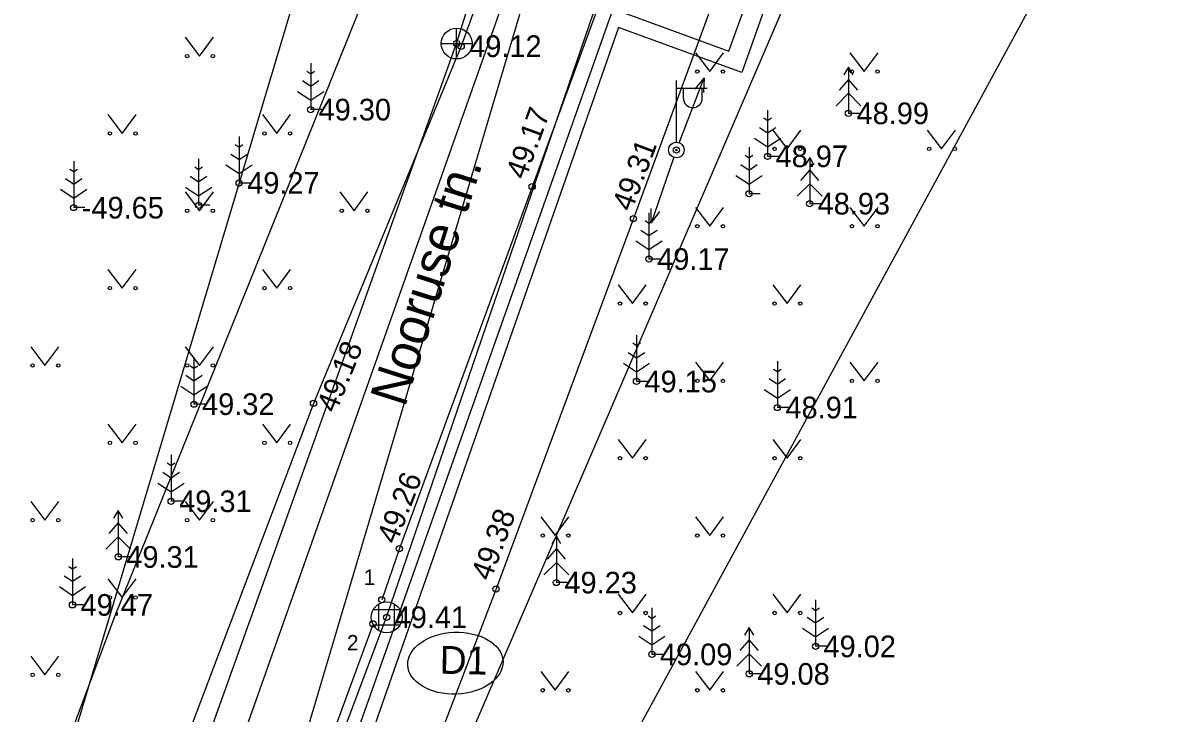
# Model space of a CAD drawing. Extents: x 641385 to 641951, y 6455406 to 6456065.
# Drawn here: x 641677.78 to 641714.51, y 6455625.26 to 6455647.58 of the extents above; entities that cross this region are included whole.
import ezdxf

# ---------------------------------------------------------------- set-up
doc = ezdxf.new("R2010")
doc.units = 0
for name, color, linetype in [('DKAEV', 7, 'Continuous'), ('DTRASS', 7, 'Continuous'), ('HALJASTUS', 7, 'Continuous'), ('KAEVU_NR', 7, 'Continuous'), ('KKAEV', 7, 'Continuous'), ('KORGUS', 7, 'Continuous'), ('KTRASS', 7, 'Continuous'), ('MOOTPIIR', 7, 'Continuous'), ('MPOHULIIN', 7, 'Continuous'), ('PIIR', 7, 'Continuous'), ('POST', 7, 'Continuous'), ('PUU', 7, 'Continuous'), ('TEE', 7, 'Continuous'), ('TORU_NR', 7, 'Continuous'), ('TTRASS', 7, 'Continuous'), ('VTRASS', 7, 'Continuous')]:
    doc.layers.add(name, color=color, linetype=linetype)

msp = doc.modelspace()

# ---------------------------------------------------------------- linework, layer by layer
at = {"layer": 'DKAEV'}
for p, q in [((641689.116, 6455628.61), (641689.982, 6455628.61)), ((641689.299, 6455627.927), (641689.299, 6455628.793)), ((641689.799, 6455628.793), (641689.799, 6455627.927)), ((641689.982, 6455628.11), (641689.116, 6455628.11))]:
    msp.add_line(p, q, dxfattribs=at)
msp.add_circle((641689.549, 6455628.36), 0.5, dxfattribs=at)
at = {"layer": 'DTRASS'}
msp.add_lwpolyline([(641705.391, 6455593.411), (641679.413, 6455601.414), (641689.549, 6455628.36), (641699.983, 6455658.825)], dxfattribs=at)
at = {"layer": 'HALJASTUS'}
for p, q in [((641683.037, 6455647.107), (641683.5, 6455646.5)), ((641683.5, 6455646.5), (641683.946, 6455647.107)), ((641699.537, 6455646.607), (641700, 6455646)), ((641700, 6455646), (641700.446, 6455646.607)), ((641704.537, 6455646.607), (641705, 6455646)), ((641705, 6455646), (641705.446, 6455646.607)), ((641680.537, 6455644.607), (641681, 6455644)), ((641681, 6455644), (641681.446, 6455644.607)), ((641685.537, 6455644.607), (641686, 6455644)), ((641686, 6455644), (641686.446, 6455644.607)), ((641702.037, 6455644.107), (641702.5, 6455643.5)), ((641702.5, 6455643.5), (641702.946, 6455644.107)), ((641707.037, 6455644.107), (641707.5, 6455643.5)), ((641707.5, 6455643.5), (641707.946, 6455644.107)), ((641683.037, 6455642.107), (641683.5, 6455641.5)), ((641683.5, 6455641.5), (641683.946, 6455642.107)), ((641688.037, 6455642.107), (641688.5, 6455641.5)), ((641688.5, 6455641.5), (641688.946, 6455642.107)), ((641699.537, 6455641.607), (641700, 6455641)), ((641700, 6455641), (641700.446, 6455641.607)), ((641704.537, 6455641.607), (641705, 6455641)), ((641705, 6455641), (641705.446, 6455641.607)), ((641680.537, 6455639.607), (641681, 6455639)), ((641681, 6455639), (641681.446, 6455639.607)), ((641685.537, 6455639.607), (641686, 6455639)), ((641686, 6455639), (641686.446, 6455639.607)), ((641697.037, 6455639.107), (641697.5, 6455638.5)), ((641697.5, 6455638.5), (641697.946, 6455639.107)), ((641702.037, 6455639.107), (641702.5, 6455638.5)), ((641702.5, 6455638.5), (641702.946, 6455639.107)), ((641678.037, 6455637.107), (641678.5, 6455636.5)), ((641678.5, 6455636.5), (641678.946, 6455637.107)), ((641683.037, 6455637.107), (641683.5, 6455636.5)), ((641683.5, 6455636.5), (641683.946, 6455637.107)), ((641699.537, 6455636.607), (641700, 6455636)), ((641700, 6455636), (641700.446, 6455636.607)), ((641704.537, 6455636.607), (641705, 6455636)), ((641705, 6455636), (641705.446, 6455636.607)), ((641680.537, 6455634.607), (641681, 6455634)), ((641681, 6455634), (641681.446, 6455634.607)), ((641685.537, 6455634.607), (641686, 6455634)), ((641686, 6455634), (641686.446, 6455634.607)), ((641697.037, 6455634.107), (641697.5, 6455633.5)), ((641697.5, 6455633.5), (641697.946, 6455634.107)), ((641702.037, 6455634.107), (641702.5, 6455633.5)), ((641702.5, 6455633.5), (641702.946, 6455634.107)), ((641678.037, 6455632.107), (641678.5, 6455631.5)), ((641678.5, 6455631.5), (641678.946, 6455632.107)), ((641683.037, 6455632.107), (641683.5, 6455631.5)), ((641683.5, 6455631.5), (641683.946, 6455632.107)), ((641694.537, 6455631.607), (641695, 6455631)), ((641695, 6455631), (641695.446, 6455631.607)), ((641699.537, 6455631.607), (641700, 6455631)), ((641700, 6455631), (641700.446, 6455631.607)), ((641680.537, 6455629.607), (641681, 6455629)), ((641681, 6455629), (641681.446, 6455629.607)), ((641697.037, 6455629.107), (641697.5, 6455628.5)), ((641697.5, 6455628.5), (641697.946, 6455629.107)), ((641702.037, 6455629.107), (641702.5, 6455628.5)), ((641702.5, 6455628.5), (641702.946, 6455629.107)), ((641678.037, 6455627.107), (641678.5, 6455626.5)), ((641678.5, 6455626.5), (641678.946, 6455627.107)), ((641694.537, 6455626.607), (641695, 6455626)), ((641695, 6455626), (641695.446, 6455626.607)), ((641699.537, 6455626.607), (641700, 6455626)), ((641700, 6455626), (641700.446, 6455626.607))]:
    msp.add_line(p, q, dxfattribs=at)
for centre in [(641683.099, 6455646.5), (641683.928, 6455646.5), (641699.599, 6455646), (641700.428, 6455646), (641704.599, 6455646), (641705.428, 6455646), (641680.599, 6455644), (641681.428, 6455644), (641685.599, 6455644), (641686.428, 6455644), (641702.099, 6455643.5), (641702.928, 6455643.5), (641707.099, 6455643.5), (641707.928, 6455643.5), (641683.099, 6455641.5), (641683.928, 6455641.5), (641688.099, 6455641.5), (641688.928, 6455641.5), (641699.599, 6455641), (641700.428, 6455641), (641704.599, 6455641), (641705.428, 6455641), (641680.599, 6455639), (641681.428, 6455639), (641685.599, 6455639), (641686.428, 6455639), (641697.099, 6455638.5), (641697.928, 6455638.5), (641702.099, 6455638.5), (641702.928, 6455638.5), (641678.099, 6455636.5), (641678.928, 6455636.5), (641683.099, 6455636.5), (641683.928, 6455636.5), (641699.599, 6455636), (641700.428, 6455636), (641704.599, 6455636), (641705.428, 6455636), (641680.599, 6455634), (641681.428, 6455634), (641685.599, 6455634), (641686.428, 6455634), (641697.099, 6455633.5), (641697.928, 6455633.5), (641702.099, 6455633.5), (641702.928, 6455633.5), (641678.099, 6455631.5), (641678.928, 6455631.5), (641683.099, 6455631.5), (641683.928, 6455631.5), (641694.599, 6455631), (641695.428, 6455631), (641699.599, 6455631), (641700.428, 6455631), (641680.599, 6455629), (641681.428, 6455629), (641697.099, 6455628.5), (641697.928, 6455628.5), (641702.099, 6455628.5), (641702.928, 6455628.5), (641678.099, 6455626.5), (641678.928, 6455626.5), (641694.599, 6455626), (641695.428, 6455626), (641699.599, 6455626), (641700.428, 6455626)]:
    msp.add_circle(centre, 0.055, dxfattribs=at)
at = {"layer": 'KAEVU_NR'}
msp.add_ellipse((641691.774, 6455626.877), major_axis=(-1.54, -0.06), ratio=0.647841, dxfattribs=at)
at = {"layer": 'KKAEV'}
for p, q in [((641691.815, 6455646.406), (641691.815, 6455647.406)), ((641691.315, 6455646.906), (641692.315, 6455646.906))]:
    msp.add_line(p, q, dxfattribs=at)
msp.add_circle((641691.815, 6455646.906), 0.5, dxfattribs=at)
at = {"layer": 'KORGUS'}
for centre in [(641691.815, 6455646.906), (641691.961, 6455646.816), (641687.094, 6455644.769), (641704.488, 6455644.646), (641698.921, 6455643.464), (641701.872, 6455643.257), (641684.778, 6455642.396), (641694.257, 6455642.277), (641701.271, 6455642.052), (641683.467, 6455641.678), (641703.233, 6455641.725), (641679.429, 6455641.604), (641697.533, 6455641.246), (641698.036, 6455639.938), (641697.632, 6455635.983), (641683.318, 6455635.247), (641687.185, 6455635.274), (641702.189, 6455635.139), (641682.579, 6455632.111), (641680.868, 6455630.315), (641689.962, 6455630.58), (641693.088, 6455629.276), (641695.039, 6455629.484), (641689.393, 6455628.926), (641679.39, 6455628.763), (641689.112, 6455628.149), (641689.549, 6455628.36), (641703.423, 6455627.423), (641698.129, 6455627.161), (641701.279, 6455626.533)]:
    msp.add_circle(centre, 0.1, dxfattribs=at)
at = {"layer": 'KTRASS'}
msp.add_lwpolyline([(641675.22, 6455600.6), (641691.815, 6455646.906), (641695.98, 6455660.189)], dxfattribs=at)
at = {"layer": 'MOOTPIIR'}
msp.add_lwpolyline([(641743.3, 6455557.382), (641760.181, 6455551.617), (641772.494, 6455584.116), (641699.782, 6455609.615), (641691.466, 6455612.577), (641693.366, 6455616.794), (641713.813, 6455654.433), (641703.418, 6455657.601), (641700.996, 6455658.443), (641700.033, 6455658.779), (641697.344, 6455659.606), (641695.98, 6455660.189), (641693.35, 6455661.362), (641690.899, 6455662.876), (641672.088, 6455600.041), (641690.888, 6455590.922), (641698.548, 6455587.628), (641698.548, 6455584.562), (641708.364, 6455581.949), (641710.804, 6455588.423), (641721.209, 6455584.018), (641723.99, 6455577.658), (641747.822, 6455570.303), (641743.3, 6455557.382)], dxfattribs=at)
at = {"layer": 'MPOHULIIN'}
for p, q in [((641699.011, 6455643.697), (641699.822, 6455645.796)), ((641699.822, 6455645.796), (641699.52, 6455645.429)), ((641699.822, 6455645.796), (641699.798, 6455645.321)), ((641698.839, 6455643.228), (641698.101, 6455641.102)), ((641698.921, 6455643.464), (641698.921, 6455643.464)), ((641698.921, 6455643.464), (641698.921, 6455643.464)), ((641698.101, 6455641.102), (641698.109, 6455641.578)), ((641698.101, 6455641.102), (641698.391, 6455641.479))]:
    msp.add_line(p, q, dxfattribs=at)
at = {"layer": 'PIIR'}
for points in [[(641694.829, 6455663.286), (641680.73, 6455628.32), (641663.156, 6455581.431)], [(641673.59, 6455576.47), (641686.12, 6455610.26), (641707.162, 6455659.173)]]:
    msp.add_lwpolyline(points, dxfattribs=at)
at = {"layer": 'POST'}
for p, q in [((641698.921, 6455643.714), (641698.921, 6455645.714)), ((641698.921, 6455645.464), (641699.921, 6455645.464)), ((641699.148, 6455645.143), (641699.148, 6455645.464)), ((641699.76, 6455645.143), (641699.76, 6455645.464)), ((641698.921, 6455643.464), (641698.921, 6455643.464))]:
    msp.add_line(p, q, dxfattribs=at)
for radius in [0.25, 0.0234]:
    msp.add_circle((641698.921, 6455643.464), radius, dxfattribs=at)
msp.add_arc((641699.454, 6455645.143), 0.306, 180, 0, dxfattribs=at)
at = {"layer": 'PUU'}
for p, q in [((641687.094, 6455646.269), (641687.094, 6455644.769)), ((641687.094, 6455645.919), (641686.97, 6455646.002)), ((641687.218, 6455646.002), (641687.094, 6455645.919)), ((641704.488, 6455646.146), (641704.338, 6455645.896)), ((641704.638, 6455645.896), (641704.488, 6455646.146)), ((641704.488, 6455646.146), (641704.488, 6455644.646)), ((641687.094, 6455645.519), (641686.827, 6455645.697)), ((641687.361, 6455645.697), (641687.094, 6455645.519)), ((641704.488, 6455645.746), (641704.188, 6455645.396)), ((641704.788, 6455645.396), (641704.488, 6455645.746)), ((641686.67, 6455645.358), (641687.094, 6455645.076)), ((641687.094, 6455645.076), (641687.518, 6455645.358)), ((641704.488, 6455645.296), (641704.088, 6455644.896)), ((641704.888, 6455644.896), (641704.488, 6455645.296)), ((641687.454, 6455644.769), (641687.094, 6455644.769)), ((641701.872, 6455644.757), (641701.872, 6455643.257)), ((641701.872, 6455644.407), (641701.748, 6455644.49)), ((641701.996, 6455644.49), (641701.872, 6455644.407)), ((641704.848, 6455644.646), (641704.488, 6455644.646)), ((641701.872, 6455644.007), (641701.605, 6455644.185)), ((641702.139, 6455644.185), (641701.872, 6455644.007)), ((641684.778, 6455643.546), (641684.654, 6455643.629)), ((641684.778, 6455643.896), (641684.778, 6455642.396)), ((641684.902, 6455643.629), (641684.778, 6455643.546)), ((641701.448, 6455643.846), (641701.872, 6455643.564)), ((641701.872, 6455643.564), (641702.296, 6455643.846)), ((641684.778, 6455643.146), (641684.511, 6455643.324)), ((641685.045, 6455643.324), (641684.778, 6455643.146)), ((641701.271, 6455643.202), (641701.147, 6455643.285)), ((641701.271, 6455643.552), (641701.271, 6455642.052)), ((641701.395, 6455643.285), (641701.271, 6455643.202)), ((641702.232, 6455643.257), (641701.872, 6455643.257)), ((641703.233, 6455643.225), (641703.083, 6455642.975)), ((641703.383, 6455642.975), (641703.233, 6455643.225)), ((641703.233, 6455643.225), (641703.233, 6455641.725)), ((641679.429, 6455643.104), (641679.429, 6455641.604)), ((641683.467, 6455642.828), (641683.343, 6455642.911)), ((641683.467, 6455643.178), (641683.467, 6455641.678)), ((641683.591, 6455642.911), (641683.467, 6455642.828)), ((641684.354, 6455642.985), (641684.778, 6455642.703)), ((641684.778, 6455642.703), (641685.202, 6455642.985)), ((641701.271, 6455642.802), (641701.004, 6455642.98)), ((641701.538, 6455642.98), (641701.271, 6455642.802)), ((641679.429, 6455642.354), (641679.162, 6455642.532)), ((641679.429, 6455642.754), (641679.305, 6455642.837)), ((641679.553, 6455642.837), (641679.429, 6455642.754)), ((641679.696, 6455642.532), (641679.429, 6455642.354)), ((641683.467, 6455642.428), (641683.2, 6455642.606)), ((641683.734, 6455642.606), (641683.467, 6455642.428)), ((641700.847, 6455642.641), (641701.271, 6455642.359)), ((641701.271, 6455642.359), (641701.695, 6455642.641)), ((641703.233, 6455642.825), (641702.933, 6455642.475)), ((641703.533, 6455642.475), (641703.233, 6455642.825)), ((641679.005, 6455642.193), (641679.429, 6455641.911)), ((641679.429, 6455641.911), (641679.853, 6455642.193)), ((641683.043, 6455642.267), (641683.467, 6455641.985)), ((641683.467, 6455641.985), (641683.891, 6455642.267)), ((641685.138, 6455642.396), (641684.778, 6455642.396)), ((641703.233, 6455642.375), (641702.833, 6455641.975)), ((641703.633, 6455641.975), (641703.233, 6455642.375)), ((641701.631, 6455642.052), (641701.271, 6455642.052)), ((641679.789, 6455641.604), (641679.429, 6455641.604)), ((641683.827, 6455641.678), (641683.467, 6455641.678)), ((641698.036, 6455641.438), (641698.036, 6455639.938)), ((641703.593, 6455641.725), (641703.233, 6455641.725)), ((641698.036, 6455641.088), (641697.912, 6455641.171)), ((641698.16, 6455641.171), (641698.036, 6455641.088)), ((641698.036, 6455640.688), (641697.769, 6455640.866)), ((641698.303, 6455640.866), (641698.036, 6455640.688)), ((641697.612, 6455640.527), (641698.036, 6455640.245)), ((641698.036, 6455640.245), (641698.46, 6455640.527)), ((641698.396, 6455639.938), (641698.036, 6455639.938)), ((641697.632, 6455637.483), (641697.632, 6455635.983)), ((641697.632, 6455637.133), (641697.508, 6455637.216)), ((641697.756, 6455637.216), (641697.632, 6455637.133)), ((641683.318, 6455636.747), (641683.318, 6455635.247)), ((641697.632, 6455636.733), (641697.365, 6455636.911)), ((641697.899, 6455636.911), (641697.632, 6455636.733)), ((641702.189, 6455636.639), (641702.189, 6455635.139)), ((641683.318, 6455636.397), (641683.194, 6455636.48)), ((641683.442, 6455636.48), (641683.318, 6455636.397)), ((641697.208, 6455636.572), (641697.632, 6455636.29)), ((641697.632, 6455636.29), (641698.056, 6455636.572)), ((641702.189, 6455636.289), (641702.065, 6455636.372)), ((641702.313, 6455636.372), (641702.189, 6455636.289)), ((641683.318, 6455635.997), (641683.051, 6455636.175)), ((641683.585, 6455636.175), (641683.318, 6455635.997)), ((641697.992, 6455635.983), (641697.632, 6455635.983)), ((641702.189, 6455635.889), (641701.922, 6455636.067)), ((641702.456, 6455636.067), (641702.189, 6455635.889)), ((641682.894, 6455635.836), (641683.318, 6455635.554)), ((641683.318, 6455635.554), (641683.742, 6455635.836)), ((641701.765, 6455635.728), (641702.189, 6455635.446)), ((641702.189, 6455635.446), (641702.613, 6455635.728)), ((641683.678, 6455635.247), (641683.318, 6455635.247)), ((641702.549, 6455635.139), (641702.189, 6455635.139)), ((641682.579, 6455633.261), (641682.455, 6455633.344)), ((641682.579, 6455633.611), (641682.579, 6455632.111)), ((641682.703, 6455633.344), (641682.579, 6455633.261)), ((641682.579, 6455632.861), (641682.312, 6455633.039)), ((641682.846, 6455633.039), (641682.579, 6455632.861)), ((641682.155, 6455632.7), (641682.579, 6455632.418)), ((641682.579, 6455632.418), (641683.003, 6455632.7)), ((641682.939, 6455632.111), (641682.579, 6455632.111)), ((641680.868, 6455631.815), (641680.718, 6455631.565)), ((641681.018, 6455631.565), (641680.868, 6455631.815)), ((641680.868, 6455631.815), (641680.868, 6455630.315)), ((641680.868, 6455631.415), (641680.568, 6455631.065)), ((641681.168, 6455631.065), (641680.868, 6455631.415)), ((641680.868, 6455630.965), (641680.468, 6455630.565)), ((641681.268, 6455630.565), (641680.868, 6455630.965)), ((641695.039, 6455630.984), (641694.889, 6455630.734)), ((641695.189, 6455630.734), (641695.039, 6455630.984)), ((641695.039, 6455630.984), (641695.039, 6455629.484)), ((641695.039, 6455630.584), (641694.739, 6455630.234)), ((641695.339, 6455630.234), (641695.039, 6455630.584)), ((641679.39, 6455629.913), (641679.266, 6455629.996)), ((641679.39, 6455630.263), (641679.39, 6455628.763)), ((641679.514, 6455629.996), (641679.39, 6455629.913)), ((641681.228, 6455630.315), (641680.868, 6455630.315)), ((641695.039, 6455630.134), (641694.639, 6455629.734)), ((641695.439, 6455629.734), (641695.039, 6455630.134)), ((641679.39, 6455629.513), (641679.123, 6455629.691)), ((641679.657, 6455629.691), (641679.39, 6455629.513)), ((641678.966, 6455629.352), (641679.39, 6455629.07)), ((641679.39, 6455629.07), (641679.814, 6455629.352)), ((641695.399, 6455629.484), (641695.039, 6455629.484)), ((641703.423, 6455628.923), (641703.423, 6455627.423)), ((641679.75, 6455628.763), (641679.39, 6455628.763)), ((641698.129, 6455628.661), (641698.129, 6455627.161)), ((641703.423, 6455628.573), (641703.299, 6455628.656)), ((641703.547, 6455628.656), (641703.423, 6455628.573)), ((641698.129, 6455628.311), (641698.005, 6455628.394)), ((641698.253, 6455628.394), (641698.129, 6455628.311)), ((641703.423, 6455628.173), (641703.156, 6455628.351)), ((641703.69, 6455628.351), (641703.423, 6455628.173)), ((641698.129, 6455627.911), (641697.862, 6455628.089)), ((641698.396, 6455628.089), (641698.129, 6455627.911)), ((641701.279, 6455628.033), (641701.129, 6455627.783)), ((641701.429, 6455627.783), (641701.279, 6455628.033)), ((641701.279, 6455628.033), (641701.279, 6455626.533)), ((641702.999, 6455628.012), (641703.423, 6455627.73)), ((641703.423, 6455627.73), (641703.847, 6455628.012)), ((641697.705, 6455627.75), (641698.129, 6455627.468)), ((641698.129, 6455627.468), (641698.553, 6455627.75)), ((641701.279, 6455627.633), (641700.979, 6455627.283)), ((641701.579, 6455627.283), (641701.279, 6455627.633)), ((641698.489, 6455627.161), (641698.129, 6455627.161)), ((641701.279, 6455627.183), (641700.879, 6455626.783)), ((641701.679, 6455626.783), (641701.279, 6455627.183)), ((641703.783, 6455627.423), (641703.423, 6455627.423)), ((641701.639, 6455626.533), (641701.279, 6455626.533))]:
    msp.add_line(p, q, dxfattribs=at)
at = {"layer": 'TEE'}
for points in [[(641696.693, 6455659.941), (641696.396, 6455659.11), (641691.961, 6455646.816), (641687.185, 6455635.274), (641682.334, 6455622.47), (641678.24, 6455610.961), (641675.474, 6455603.226)], [(641700.24, 6455658.707), (641698.611, 6455654.164), (641694.257, 6455642.277), (641689.962, 6455630.58), (641689.393, 6455628.926)], [(641703.418, 6455657.601), (641701.749, 6455652.736), (641697.533, 6455641.246), (641693.088, 6455629.276), (641688.849, 6455618.207), (641684.84, 6455606.5)], [(641689.112, 6455628.149), (641685.976, 6455619.603), (641683.158, 6455612.004), (641683.072, 6455610.935), (641683.303, 6455609.919), (641684.077, 6455608.025), (641684.84, 6455606.5), (641685.559, 6455605.359), (641686.809, 6455603.806), (641687.568, 6455603.064), (641688.414, 6455602.441), (641689.703, 6455601.912)]]:
    msp.add_lwpolyline(points, dxfattribs=at)
at = {"layer": 'TTRASS'}
for points in [[(641727.37, 6455588.033), (641706.763, 6455594.698), (641680.811, 6455602.642), (641680.811, 6455602.642), (641680.811, 6455602.642), (641696.873, 6455648.023), (641700.619, 6455646.663), (641702.158, 6455650.922), (641698.256, 6455652.282), (641700.491, 6455658.626)], [(641700.996, 6455658.443), (641698.925, 6455652.572), (641702.872, 6455651.145), (641701.043, 6455645.971), (641697.051, 6455647.421), (641681.513, 6455602.996), (641706.922, 6455595.218)]]:
    msp.add_lwpolyline(points, dxfattribs=at)
at = {"layer": 'VTRASS'}
for points in [[(641697.344, 6455659.606), (641684.953, 6455617.904), (641679.192, 6455601.214), (641680.232, 6455599.815), (641673.093, 6455580.666)], [(641677.418, 6455603.339), (641697.344, 6455659.606)]]:
    msp.add_lwpolyline(points, dxfattribs=at)

# ---------------------------------------------------------------- texts
at = {"layer": 'KAEVU_NR'}
msp.add_text('D1', height=0.9, rotation=358.8162, dxfattribs=at).set_placement((641691.259, 6455626.538))
at = {"layer": 'KORGUS'}
for s, p in [(' 49.12', (641691.96, 6455646.47)), (' 49.30', (641687.09, 6455644.42)), (' 48.99', (641704.49, 6455644.3)), (' 48.97', (641701.87, 6455642.91)), (' 49.27', (641684.78, 6455642.05)), (' -49.65', (641679.43, 6455641.25)), (' 48.93', (641703.23, 6455641.38)), (' 49.17', (641698.04, 6455639.59)), (' 49.15', (641697.63, 6455635.63)), (' 49.32', (641683.32, 6455634.9)), (' 48.91', (641702.19, 6455634.79)), (' 49.31', (641682.58, 6455631.76)), (' 49.31', (641680.87, 6455629.96)), (' 49.23', (641695.04, 6455629.13)), (' 49.47', (641679.39, 6455628.41)), (' 49.41', (641689.55, 6455628.01)), (' 49.09', (641698.13, 6455626.81)), (' 49.02', (641703.42, 6455627.07)), (' 49.08', (641701.28, 6455626.18))]:
    msp.add_text(s, height=0.7, dxfattribs=at).set_placement(p)
for s, rotation, p in [(' 49.17', 69.8722, (641693.95, 6455642.23)), (' 49.31', 69.2186, (641697.38, 6455641.2)), (' 49.18', 67.831, (641687.81, 6455634.69)), (' 49.26', 68.8637, (641689.77, 6455630.45)), (' 49.38', 69.3915, (641692.82, 6455629.26))]:
    msp.add_text(s, height=0.7, rotation=rotation, dxfattribs=at).set_placement(p)
at = {"layer": 'TEE'}
msp.add_text('Nooruse tn.', height=1.2, rotation=72.3294, dxfattribs=at).set_placement((641690.14, 6455635.12))
at = {"layer": 'TORU_NR'}
for s, p in [('1', (641688.809, 6455629.408)), ('2', (641688.267, 6455627.288))]:
    msp.add_text(s, height=0.5, dxfattribs=at).set_placement(p)

doc.saveas('drawing.dxf')
